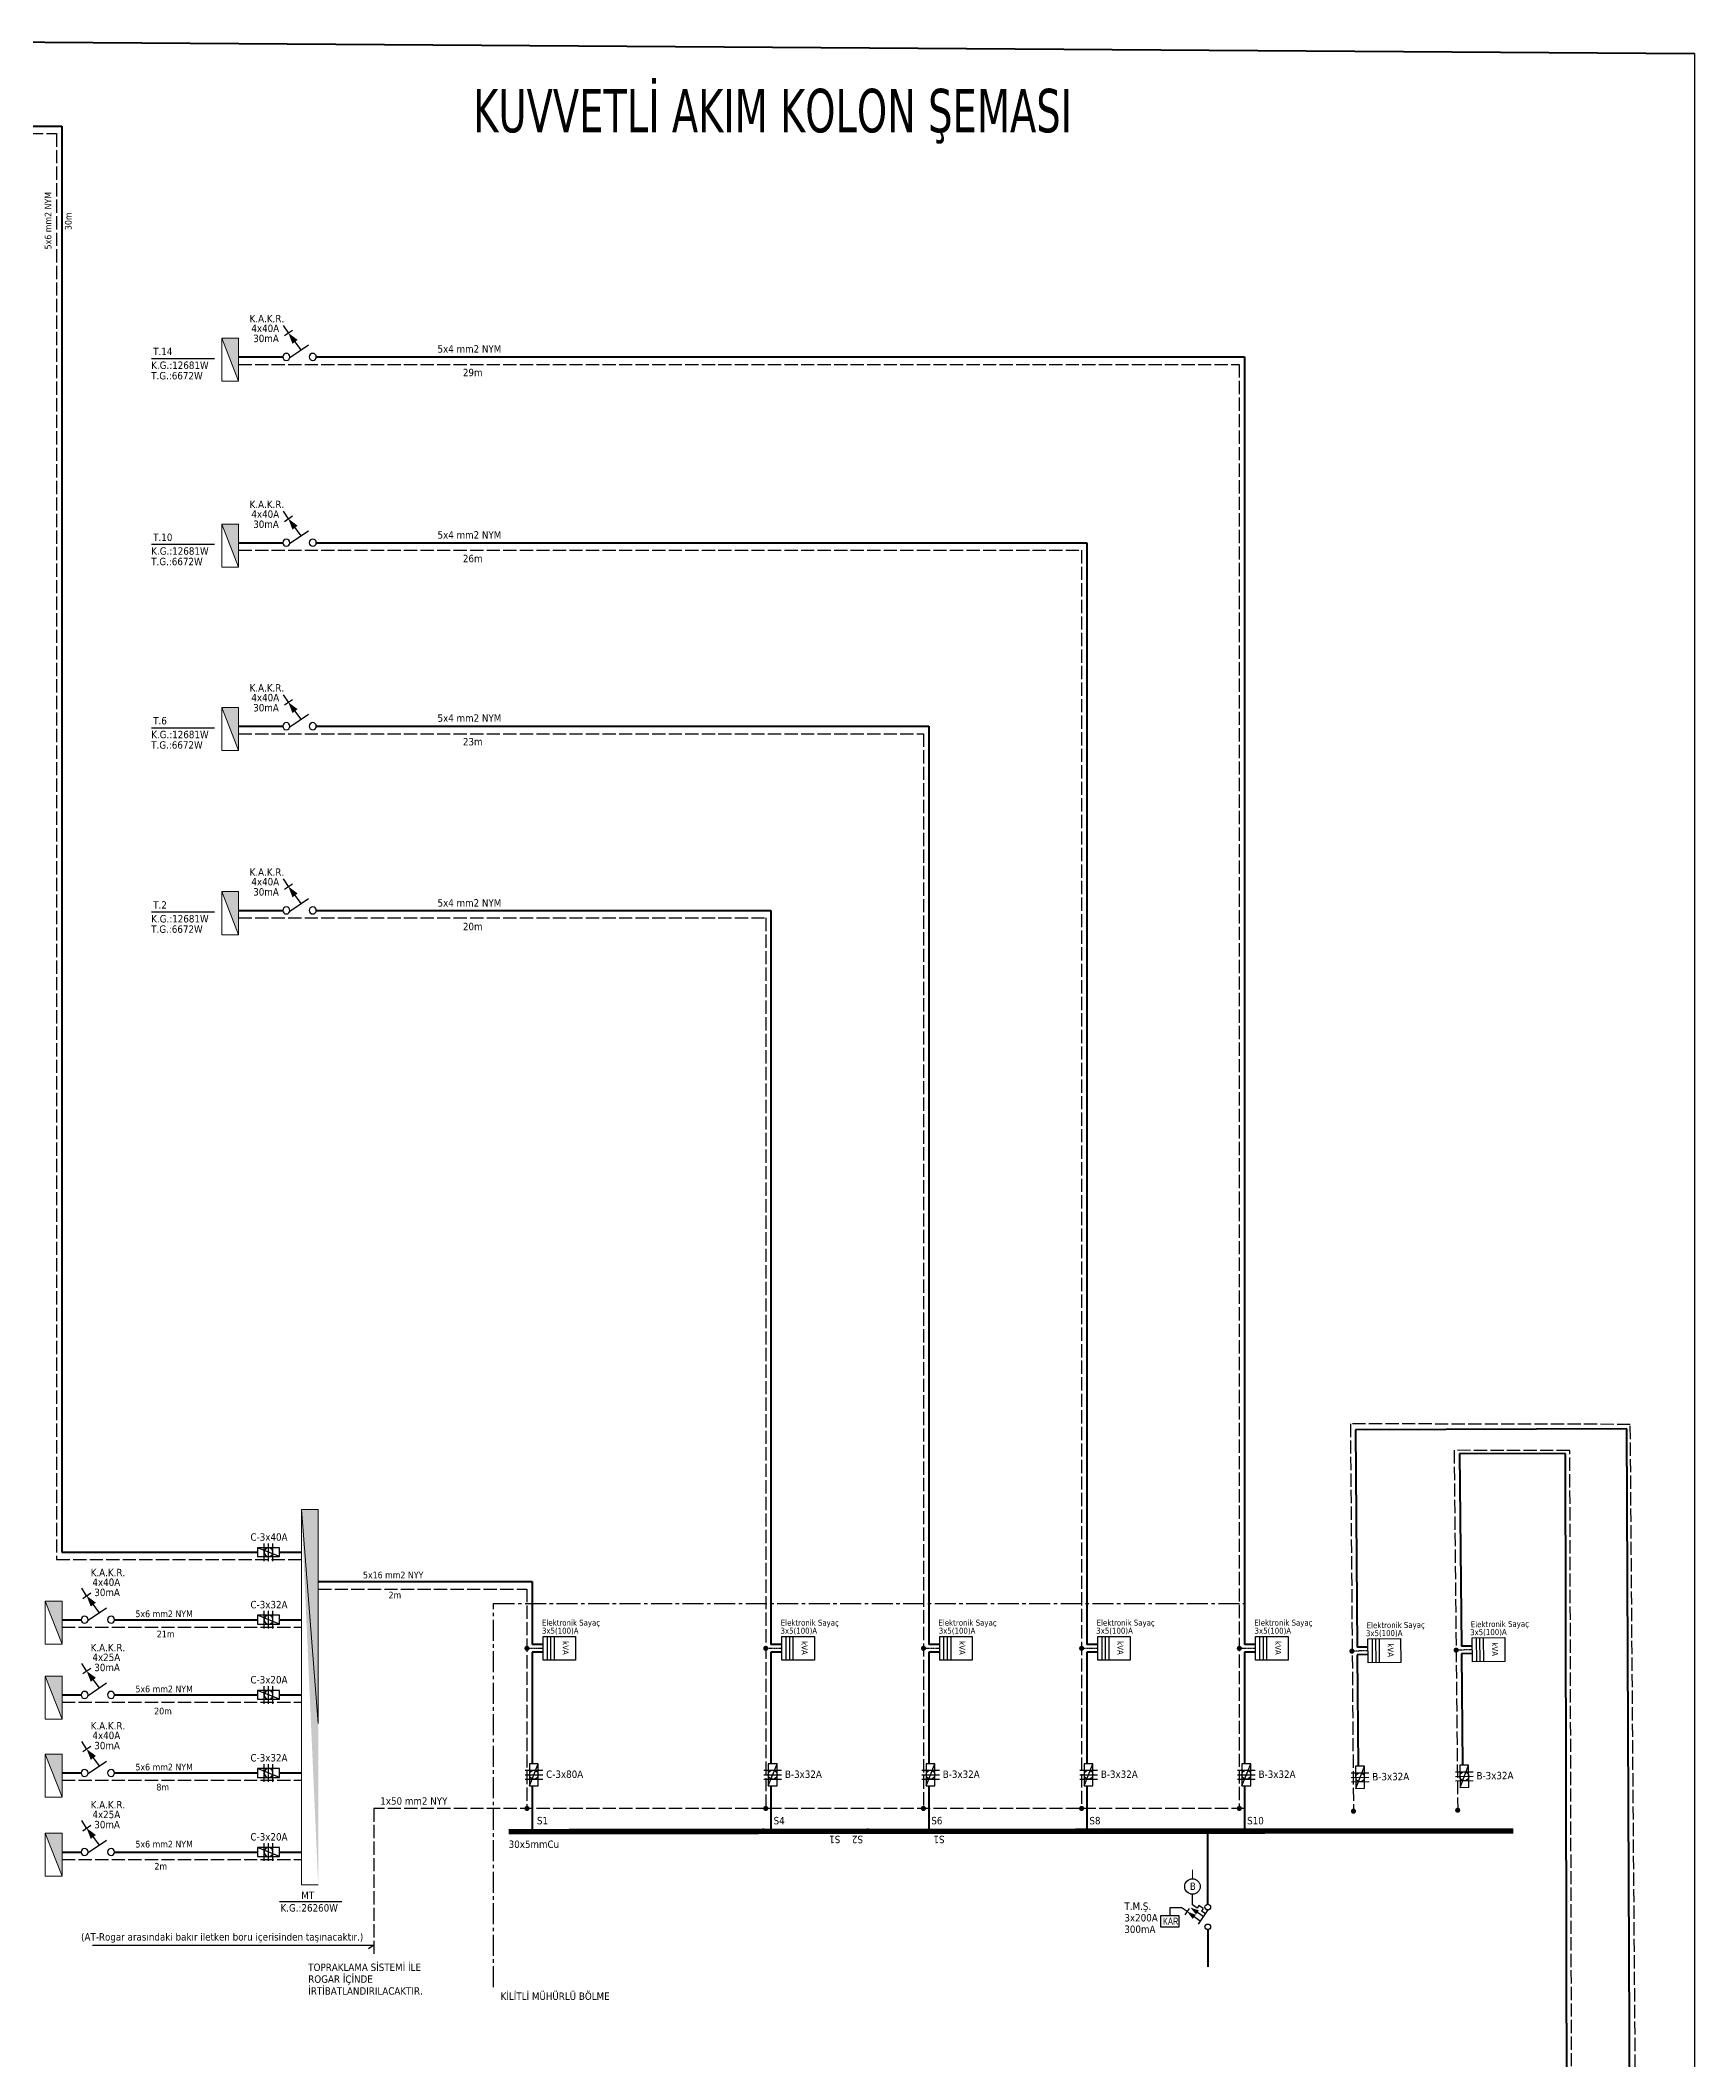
# Model space of a CAD drawing. Header units: millimetres. Extents: x -1335 to 33749, y 2338 to 5277.
# Drawn here: x 18118 to 19618, y 3401 to 5232 of the extents above; entities that cross this region are included whole.
import ezdxf

# ---------------------------------------------------------------- set-up
doc = ezdxf.new("R2010")
doc.units = ezdxf.units.MM
for name, pattern in [('ACAD_ISO02W100', [15, 12, -3]), ('CENTER2', [28.575, 19.05, -3.175, 3.175, -3.175]), ('DASHDOT2', [0.5, 0.25, -0.125, 0, -0.125]), ('HIDDEN', [0.375, 0.25, -0.125])]:
    doc.linetypes.add(name, pattern=pattern)
for name, color, linetype in [('00-04', 11, 'Continuous'), ('00-ELKYAZ', 141, 'Continuous'), ('025', 7, 'Continuous'), ('04', 11, 'Continuous'), ('KOLON SEMASI', 7, 'Continuous')]:
    doc.layers.add(name, color=color, linetype=linetype)
for name, color, linetype, lineweight in [('AHAT', 4, 'Continuous', 50), ('AYD-HAT', 241, 'Continuous', 20), ('DUVAR', 7, 'Continuous', 53), ('giriş kablo', 6, 'Continuous', 70), ('Linye-23', 220, 'Continuous', 25), ('PRIZ-ARM', 2, 'Continuous', 20), ('PRİZ', 140, 'Continuous', 30), ('SEMBOL', 51, 'Continuous', 0)]:
    doc.layers.add(name, color=color, linetype=linetype, lineweight=lineweight)
doc.styles.add('EREN', font='1simpl~1.shx', dxfattribs={"height": 2})
doc.styles.add('ROMANS', font='tahoma.ttf')

# ---------------------------------------------------------------- blocks, each defined once
blk = doc.blocks.new('AT')
at = {"layer": 'PRIZ-ARM', "color": 7}
blk.add_line((-28.9, 0), (28.9, 22.6), dxfattribs=at)
at = {"layer": 'PRIZ-ARM', "color": 4}
for p, q in [((-28.9, 0), (-28.9, 22.6)), ((-28.9, 22.6), (28.9, 22.6)), ((28.9, 0), (-28.9, 0)), ((28.9, 22.6), (28.9, 0))]:
    blk.add_line(p, q, dxfattribs=at)
at = {"layer": 'PRIZ-ARM', "color": 7}
blk.add_solid([(28.9, 22.6), (28.9, 0), (-28.9, 0)], dxfattribs=at)
blk = doc.blocks.new('KAR')
at = {"color": 11, "linetype": 'Continuous'}
for p, q in [((-2, 24.2), (-11, 30.3)), ((-6.3, 27.2), (-0.8, 35.7)), ((-7.9, -0.7), (-29, 13.5)), ((-20.8, 7.9), (-11.5, 20.6))]:
    blk.add_line(p, q, dxfattribs=at)
blk.add_lwpolyline([(-13.9, 17.1, 7.33, 0, 0), (-6.3, 27.1, 0, 0, 0)], format="xyseb", dxfattribs=at)
at = {"color": 11}
for centre in [(-34, 0), (-4, 0)]:
    blk.add_circle(centre, 4, dxfattribs=at)
blk = doc.blocks.new('B')
at = {"layer": 'SEMBOL'}
h = blk.add_hatch(color=256, dxfattribs=at)
edge = h.paths.add_edge_path()
edge.add_arc((0, 0), 3.48, 540, 900, ccw=False)
blk = doc.blocks.new('3AOS')
at = {"color": 11, "linetype": 'Continuous'}
for p, q in [((0, -5), (0, 5)), ((0, 5), (25, 5)), ((7.5, -10), (7.5, 10)), ((12.5, -10), (12.5, 10)), ((17.5, -10), (17.5, 10)), ((25, 5), (25, -5)), ((25, -5), (0, -5))]:
    blk.add_line(p, q, dxfattribs=at)
at = {"color": 11}
blk.add_line((0, -5), (25, 5), dxfattribs=at)
blk.add_circle((12.5, 0), 5, dxfattribs=at)
blk = doc.blocks.new('TOR')
at = {"color": 11, "linetype": 'Continuous'}
for p, q in [((-6, 26.3), (-15, 32.4)), ((-10.3, 29.3), (-4.8, 37.8)), ((-8, 0), (-28, 13.5)), ((-24.1, 10.9), (-15.5, 22.7)), ((-17.4, 6.4), (-9.5, 18)), ((-13.3, 3.6), (-9.6, 9)), ((-5.9, 6.5), (-9.6, 9)), ((-5.9, 6.5), (-1.7, 12.7)), ((-5.4, 15.2), (-0.8, 21.8)), ((-1.7, 12.7), (-5.4, 15.2))]:
    blk.add_line(p, q, dxfattribs=at)
for points in [[(-17.9, 19.2, 7.33, 0, 0), (-10.3, 29.3, 0, 0, 0)], [(-11.7, 14.6, 7.05, 0, 0), (-4.7, 24.5, 0, 0, 0)]]:
    blk.add_lwpolyline(points, format="xyseb", dxfattribs=at)
at = {"color": 11}
for centre in [(-32, 0), (-4, 0)]:
    blk.add_circle(centre, 4, dxfattribs=at)

msp = doc.modelspace()

# ---------------------------------------------------------------- linework, layer by layer
at = {"color": 11, "linetype": 'Continuous'}
for p, q in [((18557.9, 3663.1), (18573.9, 3663.1)), ((18569.9, 3669.1), (18561.9, 3669.1)), ((18561.9, 3669.1), (18561.9, 3649.1)), ((18569.9, 3649.1), (18569.9, 3669.1)), ((18774.4, 3663.1), (18790.4, 3663.1)), ((18786.4, 3669.1), (18778.4, 3669.1)), ((18778.4, 3669.1), (18778.4, 3649.1)), ((18786.4, 3649.1), (18786.4, 3669.1)), ((18917.5, 3663.1), (18933.5, 3663.1)), ((18929.5, 3669.1), (18921.5, 3669.1)), ((18921.5, 3669.1), (18921.5, 3649.1)), ((18929.5, 3649.1), (18929.5, 3669.1)), ((19060.8, 3663.1), (19076.8, 3663.1)), ((19072.8, 3669.1), (19064.8, 3669.1)), ((19064.8, 3669.1), (19064.8, 3649.1)), ((19072.8, 3649.1), (19072.8, 3669.1)), ((19203.9, 3663.1), (19219.9, 3663.1)), ((19215.9, 3669.1), (19207.9, 3669.1)), ((19207.9, 3669.1), (19207.9, 3649.1)), ((19215.9, 3649.1), (19215.9, 3669.1)), ((19318.9, 3666.8), (19310.9, 3666.7)), ((19310.9, 3666.7), (19311.1, 3646.7)), ((19319.1, 3646.8), (19318.9, 3666.8)), ((19413.4, 3667.7), (19405.4, 3667.6)), ((19405.4, 3667.6), (19405.6, 3647.6)), ((19413.6, 3647.7), (19413.4, 3667.7)), ((18557.9, 3659.1), (18573.9, 3659.1)), ((18557.9, 3655.1), (18573.9, 3655.1)), ((18561.9, 3649.1), (18569.9, 3649.1)), ((18774.4, 3659.1), (18790.4, 3659.1)), ((18774.4, 3655.1), (18790.4, 3655.1)), ((18778.4, 3649.1), (18786.4, 3649.1)), ((18917.5, 3659.1), (18933.5, 3659.1)), ((18917.5, 3655.1), (18933.5, 3655.1)), ((18921.5, 3649.1), (18929.5, 3649.1)), ((19060.8, 3659.1), (19076.8, 3659.1)), ((19060.8, 3655.1), (19076.8, 3655.1)), ((19064.8, 3649.1), (19072.8, 3649.1)), ((19203.9, 3659.1), (19219.9, 3659.1)), ((19203.9, 3655.1), (19219.9, 3655.1)), ((19207.9, 3649.1), (19215.9, 3649.1)), ((19307, 3660.7), (19323, 3660.8)), ((19307, 3656.7), (19323, 3656.8)), ((19307.1, 3652.7), (19323.1, 3652.8)), ((19311.1, 3646.7), (19319.1, 3646.8)), ((19401.5, 3661.6), (19417.4, 3661.7)), ((19401.5, 3657.6), (19417.5, 3657.7)), ((19401.5, 3653.6), (19417.5, 3653.7)), ((19405.6, 3647.6), (19413.6, 3647.7))]:
    msp.add_line(p, q, dxfattribs=at)
at = {"color": 11}
for p, q in [((18561.9, 3649.1), (18569.9, 3669.1)), ((18778.4, 3649.1), (18786.4, 3669.1)), ((18921.5, 3649.1), (18929.5, 3669.1)), ((19064.8, 3649.1), (19072.8, 3669.1)), ((19207.9, 3649.1), (19215.9, 3669.1)), ((19311.1, 3646.7), (19318.9, 3666.8)), ((19405.6, 3647.6), (19413.4, 3667.7))]:
    msp.add_line(p, q, dxfattribs=at)
for centre in [(18565.9, 3659.1), (18782.4, 3659.1), (18925.5, 3659.1), (19068.8, 3659.1), (19211.9, 3659.1), (19315, 3656.7), (19409.5, 3657.6)]:
    msp.add_circle(centre, 4, dxfattribs=at)
at = {"layer": '00-04', "color": 2}
for p, q in [((19152.8, 3538.5), (19142.6, 3538.5)), ((19142.6, 3538.5), (19142.6, 3531.5))]:
    msp.add_line(p, q, dxfattribs=at)
msp.add_lwpolyline([(19134.4, 3531.5), (19150.8, 3531.5), (19150.8, 3520.9), (19134.4, 3520.9)], close=True, dxfattribs=at)
at = {"layer": 'AHAT'}
for p, q in [((18048.8, 5154.2), (18137.8, 5154.2)), ((18137.8, 5154.2), (18137.8, 3860.9)), ((18298.1, 4944.9), (18338.2, 4944.9)), ((18368.6, 4944.9), (19210.3, 4944.9)), ((19210.3, 4944.9), (19210.3, 3777.1)), ((18298.1, 4776.4), (18338.2, 4776.4)), ((18368.6, 4776.4), (19067.2, 4776.4)), ((19067.2, 4776.4), (19067.2, 3777.1)), ((18298.1, 4610), (18338.2, 4610)), ((18368.6, 4610), (18923.9, 4610)), ((18923.9, 4610), (18923.9, 3777.1)), ((18298.1, 4442.9), (18338.2, 4442.9)), ((18368.6, 4442.9), (18780.8, 4442.9)), ((18780.8, 4442.9), (18780.8, 3777.1)), ((19556.9, 3972.7), (19310.8, 3972)), ((19310.8, 3972), (19312.3, 3774.7)), ((19561.4, 2958.4), (19556.9, 3972.7)), ((19405.1, 3950.3), (19406.8, 3775.6)), ((19501.2, 3950.2), (19405.1, 3950.3)), ((19502.8, 3139.7), (19501.2, 3950.2)), ((18137.8, 3860.9), (18315.3, 3860.9)), ((18335.3, 3860.9), (18355.1, 3860.9)), ((18370.3, 3834.2), (18564.3, 3834.2)), ((18564.3, 3834.2), (18564.3, 3777.1)), ((18138.1, 3799.7), (18155.3, 3799.7)), ((18185.6, 3799.7), (18315.3, 3799.7)), ((18335.3, 3799.7), (18355.1, 3799.7)), ((18574.2, 3777.1), (18564.3, 3777.1)), ((18790.7, 3777.1), (18780.8, 3777.1)), ((18933.8, 3777.1), (18923.9, 3777.1)), ((19077.1, 3777.1), (19067.2, 3777.1)), ((19220.1, 3777.1), (19210.3, 3777.1)), ((19322.2, 3774.8), (19312.3, 3774.7)), ((19416.6, 3775.7), (19406.8, 3775.6)), ((18574.2, 3770.3), (18564.3, 3770.3)), ((18564.3, 3770.3), (18564.3, 3669.1)), ((18790.7, 3770.3), (18780.8, 3770.3)), ((18780.8, 3770.3), (18780.8, 3669.1)), ((18933.8, 3770.3), (18923.9, 3770.3)), ((18923.9, 3770.3), (18923.9, 3669.1)), ((19077.1, 3770.3), (19067.2, 3770.3)), ((19067.2, 3770.3), (19067.2, 3669.1)), ((19220.1, 3770.3), (19210.3, 3770.3)), ((19210.3, 3770.3), (19210.3, 3669.1)), ((19322.2, 3768), (19312.4, 3767.9)), ((19312.4, 3767.9), (19313.3, 3666.7)), ((19416.7, 3768.9), (19406.8, 3768.8)), ((19406.8, 3768.8), (19407.8, 3667.6)), ((18138.1, 3731.5), (18155.3, 3731.5)), ((18185.6, 3731.5), (18315.3, 3731.5)), ((18335.3, 3731.5), (18355.1, 3731.5)), ((18138.1, 3660.7), (18155.3, 3660.7)), ((18185.6, 3660.7), (18315.3, 3660.7)), ((18335.3, 3660.7), (18355.1, 3660.7)), ((18564.3, 3649.1), (18564.3, 3607.5)), ((18780.8, 3649.1), (18780.8, 3607.5)), ((18923.9, 3649.1), (18923.9, 3607.5)), ((19067.2, 3649.1), (19067.2, 3607.5)), ((19210.3, 3649.1), (19210.3, 3607.5)), ((18774.1, 3607.7), (18774.1, 3610.2)), ((18868.6, 3607.7), (18868.6, 3610.2)), ((18138.1, 3589), (18155.3, 3589)), ((18185.6, 3589), (18315.3, 3589)), ((18335.3, 3589), (18355.1, 3589))]:
    msp.add_line(p, q, dxfattribs=at)
at = {"layer": 'AYD-HAT', "color": 4, "linetype": 'DASHDOT2'}
msp.add_line((19163, 3564.7), (19163, 3572.9), dxfattribs=at)
at = {"layer": 'DUVAR'}
msp.add_line((17888.3, 5231.9), (19618.3, 5220), dxfattribs=at)
at = {"layer": 'giriş kablo'}
for p, q in [((19176.9, 3541.6), (19176.9, 3607.5)), ((19176.9, 3518.6), (19176.9, 3484.9))]:
    msp.add_line(p, q, dxfattribs=at)
at = {"layer": 'KOLON SEMASI', "color": 7, "linetype": 'ACAD_ISO02W100'}
for p, q in [((17989, 5147.5), (18133.1, 5147.5)), ((18133.1, 5147.5), (18133.1, 3854.2)), ((18298.1, 4938.1), (19205.5, 4938.1)), ((19205.5, 4938.1), (19205.5, 3628.5)), ((18298.1, 4769.6), (19062.5, 4769.6)), ((19062.5, 4769.6), (19062.5, 3628.5)), ((18298.1, 4603.2), (18919.1, 4603.2)), ((18919.1, 4603.2), (18919.1, 3628.5)), ((18298.1, 4436.1), (18776.1, 4436.1)), ((18776.1, 4436.1), (18776.1, 3628.5)), ((19306.2, 3977.3), (19309, 3626)), ((19560, 3976.8), (19306.2, 3977.3)), ((19567.9, 2958.4), (19560, 3976.8)), ((19400.2, 3953.3), (19403.5, 3626.9)), ((19505.2, 3953), (19400.2, 3953.3)), ((19507.5, 3139.7), (19505.2, 3953)), ((18133.1, 3854.2), (18355.1, 3854.2)), ((18370.3, 3827.5), (18559.6, 3827.5)), ((18559.6, 3827.5), (18559.6, 3628.5)), ((18138.1, 3792.9), (18355.1, 3792.9)), ((18138.1, 3724.8), (18355.1, 3724.8)), ((18138.1, 3654), (18355.1, 3654)), ((18420.8, 3628.5), (18420.8, 3495.2)), ((19210.3, 3628.5), (18420.8, 3628.5)), ((18138.1, 3582.3), (18355.1, 3582.3))]:
    msp.add_line(p, q, dxfattribs=at)
at = {"layer": 'KOLON SEMASI', "color": 7}
for p, q in [((18276.2, 4943.2), (18219.1, 4943.2)), ((18276.2, 4774.7), (18219.1, 4774.7)), ((18276.2, 4608.3), (18219.1, 4608.3)), ((18276.2, 4441.2), (18219.1, 4441.2)), ((18577.9, 3784.5), (18577.9, 3762.9)), ((18581, 3784.5), (18581, 3762.9)), ((18584.2, 3784.5), (18584.2, 3762.9)), ((18794.4, 3784.5), (18794.4, 3762.9)), ((18797.6, 3784.5), (18797.6, 3762.9)), ((18800.8, 3784.5), (18800.8, 3762.9)), ((18937.4, 3784.5), (18937.4, 3762.9)), ((18940.6, 3784.5), (18940.6, 3762.9)), ((18943.8, 3784.5), (18943.8, 3762.9)), ((19080.8, 3784.5), (19080.8, 3762.9)), ((19084, 3784.5), (19084, 3762.9)), ((19087.2, 3784.5), (19087.2, 3762.9)), ((19223.8, 3784.5), (19223.8, 3762.9)), ((19227, 3784.5), (19227, 3762.9)), ((19230.2, 3784.5), (19230.2, 3762.9)), ((19325.8, 3782.2), (19326, 3760.6)), ((19329, 3782.2), (19329.2, 3760.6)), ((19332.2, 3782.3), (19332.4, 3760.7)), ((19420.2, 3783.1), (19420.4, 3761.5)), ((19423.4, 3783.1), (19423.6, 3761.6)), ((19426.6, 3783.2), (19426.8, 3761.6)), ((18335.3, 3544.2), (18391.6, 3544.2))]:
    msp.add_line(p, q, dxfattribs=at)
at = {"layer": 'KOLON SEMASI', "color": 2, "linetype": 'CENTER2'}
for p, q in [((18529.3, 3814.4), (19210.3, 3814.4)), ((18529.3, 3466.3), (18529.3, 3814.4))]:
    msp.add_line(p, q, dxfattribs=at)
at = {"layer": 'KOLON SEMASI', "color": 7, "linetype": 'HIDDEN'}
for p, q in [((18574.2, 3773.7), (18559.6, 3773.7)), ((18790.7, 3773.7), (18776.1, 3773.7)), ((18933.8, 3773.7), (18919.1, 3773.7)), ((19077.1, 3773.7), (19062.5, 3773.7)), ((19220.1, 3773.7), (19205.5, 3773.7)), ((19322.2, 3771.4), (19307.6, 3771.2)), ((19416.7, 3772.3), (19402.1, 3772.1))]:
    msp.add_line(p, q, dxfattribs=at)
at = {"layer": 'KOLON SEMASI', "color": 2, "linetype": 'DASHDOT2'}
msp.add_line((19163, 3541.1), (19163, 3550.6), dxfattribs=at)
at = {"layer": 'KOLON SEMASI', "color": 2}
for points in [[(18603.7, 3784.5), (18603.7, 3762.9), (18574.2, 3762.9), (18574.2, 3784.5)], [(18820.2, 3784.5), (18820.2, 3762.9), (18790.7, 3762.9), (18790.7, 3784.5)], [(18963.3, 3784.5), (18963.3, 3762.9), (18933.8, 3762.9), (18933.8, 3784.5)], [(19106.6, 3784.5), (19106.6, 3762.9), (19077.1, 3762.9), (19077.1, 3784.5)], [(19249.7, 3784.5), (19249.7, 3762.9), (19220.1, 3762.9), (19220.1, 3784.5)], [(19351.6, 3782.5), (19351.8, 3760.9), (19322.3, 3760.6), (19322.1, 3782.2)], [(19446.1, 3783.4), (19446.3, 3761.8), (19416.8, 3761.5), (19416.6, 3783.1)]]:
    msp.add_lwpolyline(points, close=True, dxfattribs=at)
at = {"layer": 'KOLON SEMASI', "color": 1, "const_width": 4.95}
msp.add_lwpolyline([(19453.8, 3608.1), (18543, 3607.5)], dxfattribs=at)
at = {"layer": 'KOLON SEMASI', "color": 2}
msp.add_circle((19163, 3557.7), 7.03, dxfattribs=at)
at = {"layer": 'Linye-23'}
msp.add_line((19618.3, 5220), (19618.3, 2413.5), dxfattribs=at)
at = {"layer": 'PRIZ-ARM', "color": 4}
for p, q in [((18355.1, 3899.6), (18370.3, 3899.6)), ((18355.1, 3559.3), (18355.1, 3899.6)), ((18370.3, 3899.6), (18370.3, 3705.6)), ((18370.3, 3559.3), (18355.1, 3559.3))]:
    msp.add_line(p, q, dxfattribs=at)
at = {"layer": 'PRIZ-ARM', "color": 7}
msp.add_line((18370.3, 3705.6), (18355.1, 3899.6), dxfattribs=at)
msp.add_solid([(18355.1, 3899.6), (18370.3, 3899.6), (18370.3, 3559.3)], dxfattribs=at)
at = {"layer": 'PRİZ'}
for p, q in [((18165.6, 3504.5), (18420.8, 3504.5)), ((18420.8, 3504.5), (18415.9, 3501.1))]:
    msp.add_line(p, q, dxfattribs=at)

# ---------------------------------------------------------------- block references
at = {"layer": '00-04', "xscale": -0.7993541542804317, "yscale": 0.7993541542804317, "zscale": 0.7993541542804317}
for name, p in [('KAR', (18338.2, 4944.9)), ('KAR', (18338.2, 4776.4)), ('KAR', (18338.2, 4610)), ('KAR', (18338.2, 4442.9)), ('3AOS', (18335.3, 3860.9)), ('KAR', (18155.3, 3799.7)), ('3AOS', (18335.3, 3799.7)), ('KAR', (18155.3, 3731.5)), ('3AOS', (18335.3, 3731.5)), ('KAR', (18155.3, 3660.7)), ('3AOS', (18335.3, 3660.7)), ('KAR', (18155.3, 3589)), ('3AOS', (18335.3, 3589))]:
    msp.add_blockref(name, p, dxfattribs=at)
at = {"layer": '00-04', "color": 2, "xscale": 0.6394833234208559, "yscale": 0.6394833234208559, "zscale": 0.6394833234208559, "rotation": 90}
msp.add_blockref('TOR', (19176.9, 3541.6), dxfattribs=at)
at = {"layer": 'KOLON SEMASI'}
for name, p, xscale, yscale, zscale, rotation in [('AT', (18298.1, 4942.3), 0.6756638509829432, 0.6756638509829432, 0.6756638509829432, 90), ('AT', (18298.1, 4773.8), 0.6756638509829432, 0.6756638509829432, 0.6756638509829432, 90), ('AT', (18298.1, 4607.4), 0.6756638509829432, 0.6756638509829432, 0.6756638509829432, 90), ('AT', (18298.1, 4440.4), 0.6756638509829432, 0.6756638509829432, 0.6756638509829432, 90), ('AT', (18138.1, 3797.1), 0.6756638509829432, 0.6756638509829432, 0.6756638509829432, 90), ('B', (19307.6, 3771.2), 0.6756638509800353, 0.6756638509800353, 0.6756638509800353, 0.550474606446889), ('B', (19402.1, 3772.1), 0.6756638509800353, 0.6756638509800353, 0.6756638509800353, 0.550474606446889), ('AT', (18138.1, 3729), 0.6756638509829432, 0.6756638509829432, 0.6756638509829432, 90), ('AT', (18138.1, 3658.2), 0.6756638509829432, 0.6756638509829432, 0.6756638509829432, 90), ('B', (19309, 3626), 0.6756638509800353, 0.6756638509800353, 0.6756638509800353, 0.550474606446889), ('B', (19403.5, 3626.9), 0.6756638509800353, 0.6756638509800353, 0.6756638509800353, 0.550474606446889), ('AT', (18138.1, 3586.5), 0.6756638509829432, 0.6756638509829432, 0.6756638509829432, 90)]:
    msp.add_blockref(name, p, dxfattribs=dict(at, xscale=xscale, yscale=yscale, zscale=zscale, rotation=rotation))
at = {"layer": 'KOLON SEMASI', "xscale": 0.6756638509800353, "yscale": 0.6756638509800353, "zscale": 0.6756638509800353}
for p in [(18559.6, 3773.7), (18776.1, 3773.7), (18919.1, 3773.7), (19062.5, 3773.7), (19205.5, 3773.7), (18559.6, 3628.5), (18776.1, 3628.5), (18919.1, 3628.5), (19062.5, 3628.5), (19205.5, 3628.5)]:
    msp.add_blockref('B', p, dxfattribs=at)

# ---------------------------------------------------------------- texts
at = {"layer": '00-ELKYAZ', "color": 2, "style": 'EREN', "width": 0.7}
msp.add_text('KAR', height=6.39, dxfattribs=at).set_placement((19136.2, 3523))
at = {"layer": '025', "style": 'ROMANS', "width": 0.75}
msp.add_text('KUVVETLİ AKIM KOLON ŞEMASI', height=39.383, dxfattribs=at).set_placement((18510.9, 5148.6))
at = {"layer": '04', "color": 2, "style": 'ROMANS'}
for s, height, p in [('1x50 mm2 NYY', 6.711, (18426.6, 3631.9)), ('30x5mmCu', 6.71, (18543, 3592.7, -1648.9)), ('KİLİTLİ MÜHÜRLÜ BÖLME', 6.711, (18535.7, 3454.9))]:
    msp.add_text(s, height=height, dxfattribs=at).set_placement(p)
at = {"layer": 'KOLON SEMASI', "color": 2, "style": 'ROMANS'}
for s, height, rotation, p in [('5x6 mm2 NYM ', 6.04, 90, (18128.4, 5042.4)), ('30m', 6.04, 90, (18146.7, 5059.9)), ('Elektronik Sayaç', 5.369, 0.5505, (19321, 3791.9)), ('3x5(100)A', 5.37, 0.5505, (19414.8, 3785.6)), ('Elektronik Sayaç', 5.369, 0.5505, (19415.4, 3792.8)), ('kVA', 5.37, 270, (18592, 3780.2, 4.6)), ('kVA', 5.37, 270, (18808.6, 3780.2, 4.6)), ('kVA', 5.37, 270, (18951.6, 3780.2, 4.6)), ('kVA', 5.37, 270, (19095, 3780.2, 4.6)), ('kVA', 5.37, 270, (19238, 3780.2, 4.6)), ('3x5(100)A', 5.37, 0.5505, (19320.3, 3784.7)), ('kVA', 5.37, 270.5505, (19340, 3778.1, 4.6)), ('kVA', 5.37, 270.5505, (19434.5, 3779, 4.6)), ('B-3x32A', 6.71, 0.5505, (19326.1, 3653.9)), ('B-3x32A', 6.71, 0.5505, (19420.6, 3654.8)), ('S1', 6.71, 180, (18843.7, 3603.7)), ('S2', 6.71, 180, (18864.3, 3603.7)), ('S1', 6.71, 180, (18938.2, 3603.7))]:
    msp.add_text(s, height=height, rotation=rotation, dxfattribs=at).set_placement(p)
for s, height, p in [('K.A.K.R.', 6.71, (18308.1, 4976.3)), ('4x40A', 6.71, (18309.7, 4967.5)), ('30mA', 6.71, (18311.4, 4958.3)), ('5x4 mm2 NYM', 6.711, (18478.5, 4948.8)), ('T.G.:6672W', 6.71, (18218.9, 4924.5)), ('K.G.:12681W', 6.711, (18218.9, 4934)), ('29m', 6.71, (18501.5, 4927.4)), ('K.A.K.R.', 6.71, (18308.1, 4807.8)), ('4x40A', 6.71, (18309.7, 4799)), ('30mA', 6.71, (18311.4, 4789.8)), ('5x4 mm2 NYM', 6.711, (18478.5, 4780.1)), ('T.G.:6672W', 6.71, (18218.9, 4756)), ('K.G.:12681W', 6.711, (18218.9, 4765.5)), ('26m', 6.71, (18501.5, 4758.7)), ('K.A.K.R.', 6.71, (18308.1, 4641.4)), ('4x40A', 6.71, (18309.7, 4632.6)), ('30mA', 6.71, (18311.4, 4623.4)), ('5x4 mm2 NYM', 6.711, (18478.5, 4614)), ('T.G.:6672W', 6.71, (18218.9, 4589.6)), ('K.G.:12681W', 6.711, (18218.9, 4599.1)), ('23m', 6.71, (18501.5, 4592.6)), ('K.A.K.R.', 6.71, (18308.1, 4474.3)), ('4x40A', 6.71, (18309.7, 4465.6)), ('30mA', 6.71, (18311.4, 4456.4)), ('5x4 mm2 NYM', 6.711, (18478.5, 4446.4)), ('K.G.:12681W', 6.711, (18218.9, 4432)), ('20m', 6.71, (18501.5, 4425)), ('T.G.:6672W', 6.71, (18218.9, 4422.6)), ('C-3x40A', 6.71, (18308.9, 3871.3)), ('K.A.K.R.', 6.71, (18164, 3839.1)), ('4x40A', 6.71, (18165.6, 3830.3)), ('30mA', 6.71, (18167.3, 3821.1)), ('5x16 mm2 NYY ', 6.04, (18410.9, 3837.2)), ('C-3x32A', 6.71, (18308.9, 3810)), ('2m', 6.04, (18434.1, 3819)), ('5x6 mm2 NYM ', 6.04, (18204.6, 3802)), ('3x5(100)A', 5.37, (18573.2, 3787)), ('Elektronik Sayaç', 5.369, (18573.2, 3794.3)), ('3x5(100)A', 5.37, (18789.5, 3787)), ('Elektronik Sayaç', 5.369, (18789.7, 3794.3)), ('Elektronik Sayaç', 5.369, (18932.7, 3794.3)), ('3x5(100)A', 5.37, (18933, 3787)), ('3x5(100)A', 5.37, (19075.8, 3787)), ('Elektronik Sayaç', 5.369, (19076.1, 3794.3)), ('3x5(100)A', 5.37, (19219.3, 3787)), ('Elektronik Sayaç', 5.369, (19219.1, 3794.3)), ('K.A.K.R.', 6.71, (18164, 3771)), ('21m', 6.04, (18224, 3783.7)), ('4x25A', 6.71, (18165.6, 3762.2)), ('30mA', 6.71, (18167.3, 3753)), ('5x6 mm2 NYM ', 6.04, (18204.6, 3733.8)), ('C-3x20A', 6.71, (18308.9, 3741.9)), ('20m', 6.04, (18221.6, 3713.8)), ('K.A.K.R.', 6.71, (18164, 3700.1)), ('4x40A', 6.71, (18165.6, 3691.4)), ('30mA', 6.71, (18167.3, 3682.2)), ('5x6 mm2 NYM ', 6.04, (18204.6, 3663)), ('C-3x32A', 6.71, (18308.9, 3671.1)), ('C-3x80A', 6.71, (18577, 3656.2)), ('B-3x32A', 6.71, (18793.5, 3656.2)), ('B-3x32A', 6.71, (18936.6, 3656.2)), ('B-3x32A', 6.71, (19079.9, 3656.2)), ('B-3x32A', 6.71, (19223, 3656.2)), ('8m', 6.04, (18223.6, 3644.8)), ('K.A.K.R.', 6.71, (18164, 3628.5)), ('4x25A', 6.71, (18165.6, 3619.7)), ('30mA', 6.71, (18167.3, 3610.5)), ('S1', 6.71, (18568.6, 3614.1)), ('S4', 6.71, (18783.2, 3614.1)), ('S6', 6.71, (18926.2, 3614.1)), ('S8', 6.71, (19069.6, 3614.1)), ('S10', 6.71, (19212.6, 3614.1)), ('5x6 mm2 NYM ', 6.04, (18204.6, 3593.1)), ('C-3x20A', 6.71, (18308.9, 3599.4)), ('2m', 6.04, (18221.8, 3573.1)), ('B', 6.71, (19160.6, 3554.6)), ('K.G.:26260W', 6.711, (18336.1, 3535)), ('T.M.Ş.', 6.71, (19101.3, 3536.5)), ('300mA', 6.71, (19101.2, 3515.6)), ('3x200A', 6.71, (19101.3, 3526))]:
    msp.add_text(s, height=height, dxfattribs=at).set_placement(p)
at = {"layer": 'KOLON SEMASI', "color": 4, "style": 'ROMANS'}
for s, height, p in [('T.14', 6.71, (18220.7, 4946.5)), ('T.10', 6.71, (18220.7, 4778)), ('T.6', 6.71, (18220.7, 4611.6)), ('T.2', 6.71, (18220.7, 4444.5)), ('    MT', 6.71, (18344.9, 3546.4)), ('(AT-Rogar arasındaki bakır iletken boru içerisinden taşınacaktır.)', 6.711, (18155.3, 3508.7)), ('TOPRAKLAMA SİSTEMİ İLE', 6.711, (18361.3, 3481.1)), ('ROGAR İÇİNDE ', 6.711, (18361.3, 3470.4)), ('İRTİBATLANDIRILACAKTIR.', 6.711, (18361.3, 3459.6))]:
    msp.add_text(s, height=height, dxfattribs=at).set_placement(p)

doc.saveas('drawing.dxf')
